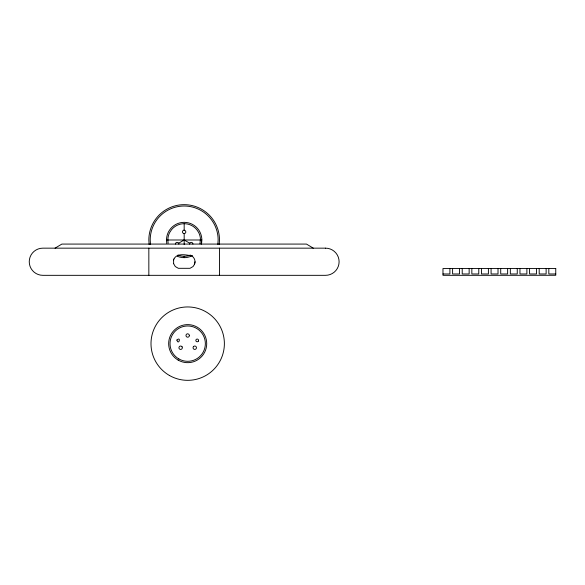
<?xml version="1.0" encoding="UTF-8"?>
<svg xmlns="http://www.w3.org/2000/svg" width="585" height="585" viewBox="0 0 585 585"><rect width="100%" height="100%" fill="white"/><g stroke="black" fill="none" stroke-linecap="round" stroke-linejoin="round"><path stroke-width="0.88" d="M201.313 244.194L201.84 239.996A17.667 17.667 0 0 0 199.756 231.675L198.863 230.183A17.667 17.667 0 0 0 169.489 230.183L168.597 231.675A17.667 17.667 0 0 0 166.506 239.996L166.593 241.729A17.667 17.667 0 0 0 166.849 243.448M217.861 244.435L218.146 239.996A33.974 33.974 0 0 0 184.173 206.022A33.974 33.974 0 0 0 150.199 239.996L150.491 244.435M219.207 244.61L219.507 239.996A35.334 35.334 0 0 0 184.173 204.662A35.334 35.334 0 0 0 148.839 239.996L149.146 244.61M173.613 259.784L173.613 263.703M173.906 259.089C176.941 252.661 186.184 254.936 191.646 255.857C194.293 257.407 195.668 260.771 194.739 263.703M195.046 261.744L194.403 264.508M199.997 243.865L200.406 238.402A16.307 16.307 0 0 0 198.556 232.311L196.779 229.656A16.307 16.307 0 0 0 171.566 229.656L169.796 232.311A16.307 16.307 0 0 0 167.946 238.402L167.946 241.598A16.307 16.307 0 0 0 168.18 243.184M194.447 264.398L193.057 266.548L190.008 268.31L178.337 268.31L175.295 266.548L173.533 263.513M173.533 259.974L173.95 258.98M55.07 248.157L61.864 244.077L306.481 244.077L313.282 248.157M178.813 244.077A1.696 1.696 0 0 0 178.586 243.228L184.173 239.996L189.767 243.228M166.506 239.996L201.84 239.996M442.977 273.977L449.902 273.977L449.902 268.537M555.75 273.977L548.818 273.977L548.818 268.537M184.173 230.146L185.65 230.995L185.818 232.289A1.696 1.696 0 0 1 183.88 233.517A1.696 1.696 0 0 1 182.483 231.697A1.696 1.696 0 0 1 184.173 230.146L184.173 223.689M178.586 243.228L178.315 242.877A1.696 1.696 0 0 0 175.412 244.077M546.127 268.537L546.127 273.977L539.194 273.977L539.194 268.537M536.503 268.537L536.503 273.977L529.571 273.977L529.571 268.537M526.88 268.537L526.88 273.977L519.955 273.977L519.955 268.537M517.257 268.537L517.257 273.977L510.332 273.977L510.332 268.537M507.641 268.537L507.641 273.977L500.709 273.977L500.709 268.537M498.018 268.537L498.018 273.977L491.086 273.977L491.086 268.537M488.395 268.537L488.395 273.977L481.462 273.977L481.462 268.537M478.771 268.537L478.771 273.977L471.839 273.977L471.839 268.537M469.148 268.537L469.148 273.977L462.216 273.977L462.216 268.537M459.525 268.537L459.525 273.977L452.593 273.977L452.593 268.537M219.507 248.157L219.507 275.33M184.173 233.547L184.173 244.53M184.173 256.31L184.173 257.663M148.839 248.157L148.839 275.33M190.417 255.067A16.307 16.307 0 0 1 177.935 255.067M201.759 241.729A17.667 17.667 0 0 1 201.503 243.448M192.502 255.579A17.667 17.667 0 0 1 177.416 256.325M189.54 244.077A1.696 1.696 0 0 1 191.236 242.38A1.696 1.696 0 0 1 192.933 244.077M176.867 340.06C178.718 345.969 181.423 335.878 176.867 340.06M189.394 335.49L189.335 335.929A1.696 1.696 0 0 1 187.397 337.157A1.696 1.696 0 0 1 186.001 335.337A1.696 1.696 0 0 1 187.69 333.786L188.896 334.284L189.394 335.49M193.555 346.517L193.284 346.868A1.696 1.696 0 0 0 194.608 349.413A1.696 1.696 0 0 0 196.348 347.139A1.696 1.696 0 0 0 193.555 346.517M198.381 341.092L198.169 341.377A1.36 1.36 0 0 1 195.931 340.88A1.36 1.36 0 0 1 197.32 339.059A1.36 1.36 0 0 1 198.381 341.092M325.509 248.157L42.837 248.157A13.587 13.587 0 0 0 29.25 261.744A13.587 13.587 0 0 0 42.837 275.33L325.509 275.33A13.587 13.587 0 0 0 339.103 261.744A13.587 13.587 0 0 0 325.509 248.157M555.75 268.537L442.977 268.537L442.977 275.33L555.75 275.286L555.75 268.537M182.103 346.868L181.833 346.517A1.696 1.696 0 0 0 178.988 348.155L179.156 348.565A1.696 1.696 0 0 0 181.482 349.186A1.696 1.696 0 0 0 182.103 346.868M178.856 358.941A17.667 17.667 0 0 0 205.357 343.644A17.667 17.667 0 0 0 178.856 328.339A17.667 17.667 0 0 0 178.856 358.941M178.176 360.119A19.027 19.027 0 0 0 206.717 343.644A19.027 19.027 0 0 0 178.176 327.161A19.027 19.027 0 0 0 178.176 360.119M169.343 375.416A36.694 36.694 0 0 0 224.384 343.644A36.694 36.694 0 0 0 169.343 311.863A36.694 36.694 0 0 0 169.343 375.416"/></g></svg>
